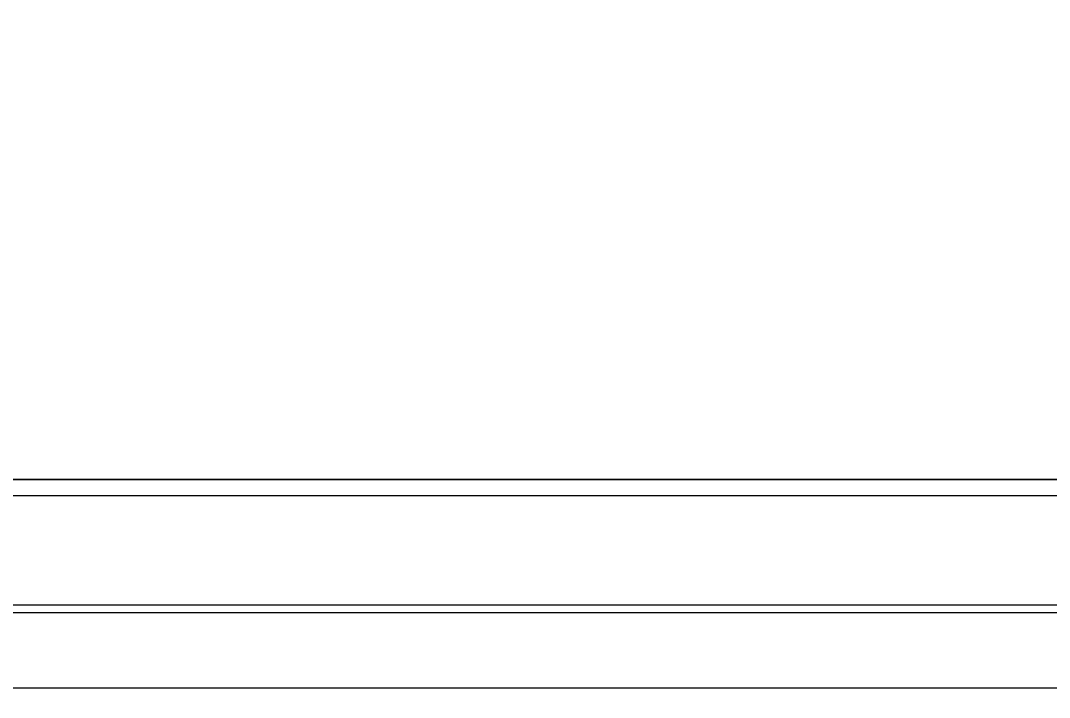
# Model space of a CAD drawing. Header units: millimetres. Extents: x 117382 to 126876, y -1151 to 1280.
# Drawn here: x 125438.44 to 125450.83, y 817.52 to 825.67 of the extents above; entities that cross this region are included whole.
import ezdxf

# ---------------------------------------------------------------- set-up
doc = ezdxf.new("R2010")
doc.units = ezdxf.units.MM
for name, color, linetype in [('DIE_P', 2, 'Continuous'), ('DIM', 4, 'Continuous'), ('TEXT', 4, 'Continuous')]:
    doc.layers.add(name, color=color, linetype=linetype)
doc.styles.get("Standard").update_dxf_attribs({"font": 'txt.shx', "width": 0.85, "bigfont": 'ctxt.shx'})
doc.dimstyles.new('T-2-WX', dxfattribs={"dimtxt": 2, "dimasz": 2, "dimexe": 0.5, "dimexo": 0.5, "dimgap": 0.5, "dimtad": 1, "dimtxsty": 'Standard', "dimblk": 'OPEN30', "dimcen": 0, "dimazin": 3, "dimtfac": 1, "dimtmove": 0, "dimatfit": 3, "dimldrblk": 'OPEN30', "dimlwd": -1, "dimlwe": -1})

# ---------------------------------------------------------------- blocks, each defined once
blk = doc.blocks.new('*u7587')
at = {"layer": 'DIE_P', "color": 155, "linetype": 'Continuous', "lineweight": 13}
for p, q in [((-29.468, -29.407), (-60.083, -29.407)), ((-60.083, -30.814), (-29.468, -30.814))]:
    blk.add_line(p, q, dxfattribs=at)
blk = doc.blocks.new('*D7651')
at = {"layer": 'Defpoints', "color": 0}
for p in [(125474.602, 870.726), (125527.602, 870.726), (125427.602, 808.746)]:
    blk.add_point(p, dxfattribs=at)
at = {"layer": 'DIM', "color": 0}
blk.add_line((125475.102, 870.726), (125534.821, 870.726), dxfattribs=at)
at = {"layer": 'DIM', "color": 0, "lineweight": 5, "insert": (125531.461, 872.417), "char_height": 2, "attachment_point": 5}
blk.add_mtext('61,98', dxfattribs=at)
blk = doc.blocks.new('_Open30')
blk = doc.blocks.new('*D7652')
at = {"layer": 'Defpoints', "color": 0}
for p in [(125517.602, 885.746), (125527.602, 885.746), (125427.602, 808.746)]:
    blk.add_point(p, dxfattribs=at)
at = {"layer": 'DIM', "color": 0}
blk.add_line((125518.102, 885.746), (125530.854, 885.746), dxfattribs=at)
at = {"layer": 'DIM', "color": 0, "lineweight": 5, "insert": (125529.478, 887.246), "char_height": 2, "attachment_point": 5}
blk.add_mtext('77', dxfattribs=at)
blk = doc.blocks.new('*D7654')
at = {"layer": 'Defpoints', "color": 0}
for p in [(125417.602, 838.726), (125470.602, 838.726), (125427.602, 808.746)]:
    blk.add_point(p, dxfattribs=at)
at = {"layer": 'DIM', "color": 0}
blk.add_line((125470.102, 838.726), (125410.302, 838.726), dxfattribs=at)
at = {"layer": 'DIM', "color": 0, "lineweight": 5, "insert": (125413.702, 840.417), "char_height": 2, "attachment_point": 5}
blk.add_mtext('29,98', dxfattribs=at)
blk = doc.blocks.new('*D7656')
at = {"layer": 'Defpoints', "color": 0}
for p in [(125470.602, 838.726), (125427.602, 808.746), (125470.602, 798.746)]:
    blk.add_point(p, dxfattribs=at)
at = {"layer": 'DIM', "color": 0}
for p, q in [((125470.602, 838.226), (125470.602, 806.746)), ((125470.602, 806.746), (125470.602, 802.746)), ((125470.602, 802.746), (125470.602, 795.494))]:
    blk.add_line(p, q, dxfattribs=at)
at = {"layer": 'DIM', "color": 0, "lineweight": 5, "insert": (125469.102, 796.87), "char_height": 2, "attachment_point": 5, "rotation": 90}
blk.add_mtext('43', dxfattribs=at)
blk = doc.blocks.new('*D7658')
at = {"layer": 'Defpoints', "color": 0}
for p in [(125517.602, 895.746), (125517.602, 885.746), (125427.602, 808.746)]:
    blk.add_point(p, dxfattribs=at)
at = {"layer": 'DIM', "color": 0}
blk.add_line((125517.602, 886.246), (125517.602, 898.998), dxfattribs=at)
at = {"layer": 'DIM', "color": 0, "lineweight": 5, "insert": (125516.102, 897.622), "char_height": 2, "attachment_point": 5, "rotation": 90}
blk.add_mtext('90', dxfattribs=at)
blk = doc.blocks.new('*D7659')
at = {"layer": 'Defpoints', "color": 0}
for p in [(125474.602, 895.746), (125474.602, 870.726), (125427.602, 808.746)]:
    blk.add_point(p, dxfattribs=at)
at = {"layer": 'DIM', "color": 0}
for p, q in [((125474.602, 891.746), (125474.602, 898.998)), ((125474.602, 887.746), (125474.602, 891.746)), ((125474.602, 871.226), (125474.602, 887.746))]:
    blk.add_line(p, q, dxfattribs=at)
at = {"layer": 'DIM', "color": 0, "lineweight": 5, "insert": (125473.102, 897.622), "char_height": 2, "attachment_point": 5, "rotation": 90}
blk.add_mtext('47', dxfattribs=at)

msp = doc.modelspace()

# ---------------------------------------------------------------- linework, layer by layer
at = {"layer": 'DIE_P', "lineweight": 5}
for p, q in [((125427.798, 820.147), (125458.089, 820.147)), ((125458.217, 820.147), (125427.798, 820.147)), ((125427.602, 818.638), (125458.205, 818.638)), ((125458.217, 817.631), (125427.602, 817.631))]:
    msp.add_line(p, q, dxfattribs=at)

# ---------------------------------------------------------------- block references
at = {"layer": 'TEXT', "lineweight": 5}
msp.add_blockref('*u7587', (125487.685, 849.357), dxfattribs=at)

# ---------------------------------------------------------------- dimensions: what is measured, and where the dimension line sits
at = {"layer": 'DIM', "lineweight": 5}
for feature_location, offset, dtype, picture, middle in [((125517.602, 885.746), (0, 10), 1, '*D7658', (125516.102, 897.622)), ((125474.602, 870.726), (0, 25.02), 1, '*D7659', (125473.102, 897.622)), ((125517.602, 885.746), (10, 0), 0, '*D7652', (125529.478, 887.246)), ((125474.602, 870.726), (53, 0), 0, '*D7651', (125531.461, 872.417)), ((125470.602, 838.726), (-53, 0), 0, '*D7654', (125413.702, 840.417)), ((125470.602, 838.726), (0, -39.98), 1, '*D7656', (125469.102, 796.87))]:
    dim = msp.add_ordinate_dim(feature_location=feature_location, offset=offset, dtype=dtype, origin=(125427.602, 808.746), dimstyle='T-2-WX', dxfattribs=at)
    dim.commit()
    dim.dimension.update_dxf_attribs({"geometry": picture, "text_midpoint": middle})

doc.saveas('drawing.dxf')
